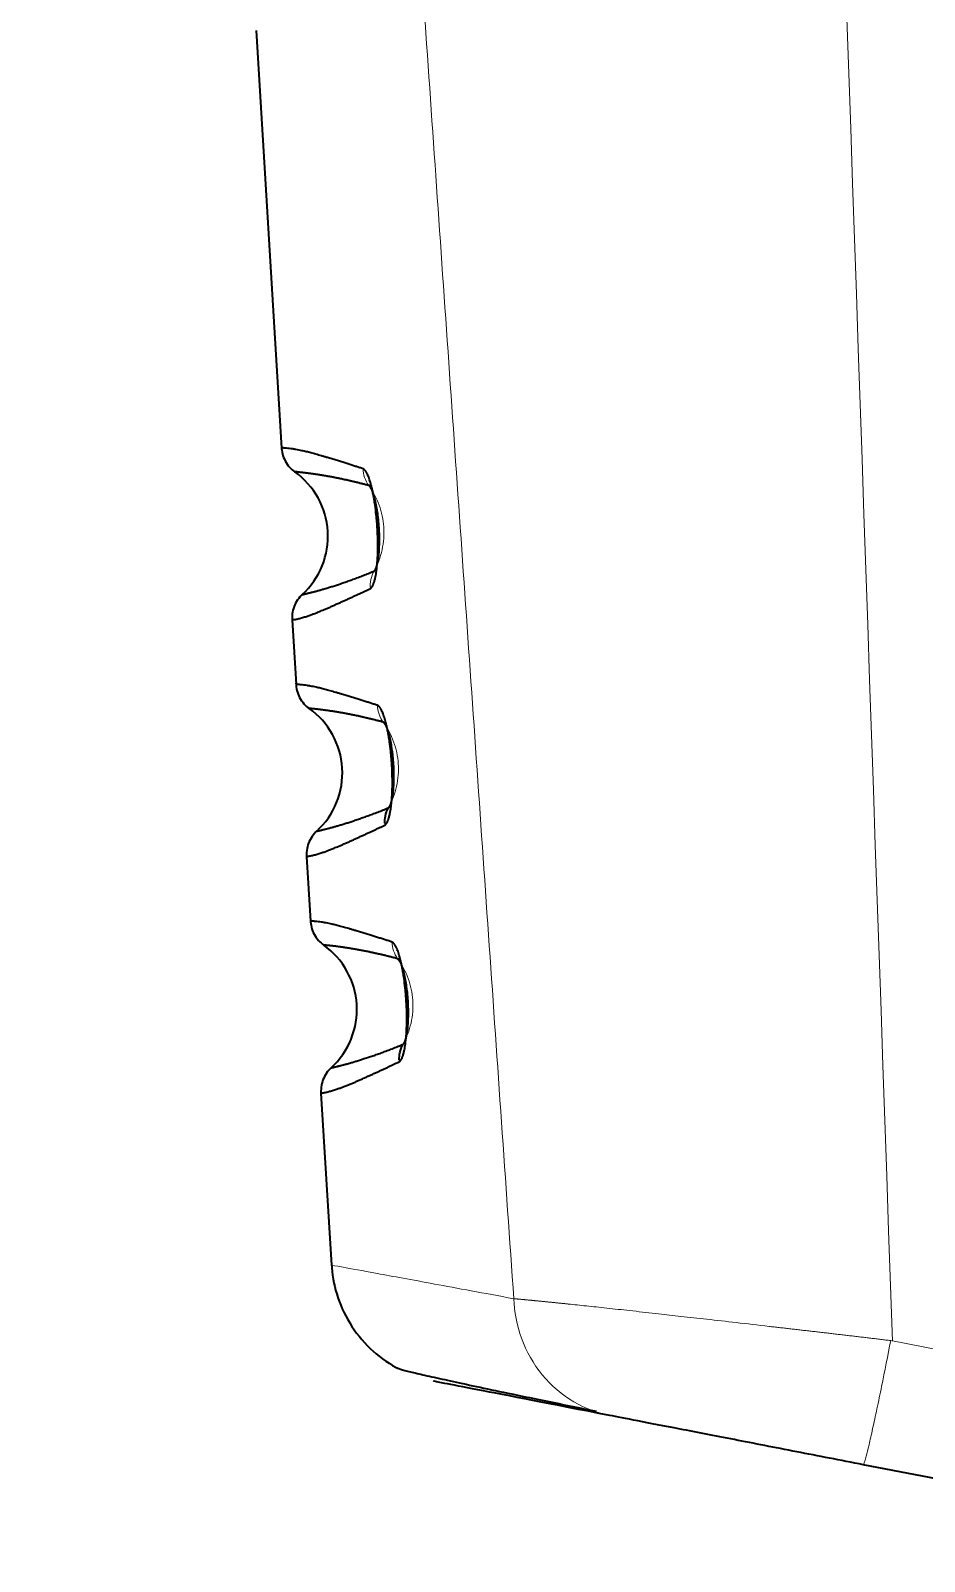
# Model space of a CAD drawing. Header units: inches. Extents: x -1096 to 3103, y -191 to 3207.
# Drawn here: x 3075.02 to 3089.16, y 1489.55 to 1513.76 of the extents above; entities that cross this region are included whole.
import ezdxf

# ---------------------------------------------------------------- set-up
doc = ezdxf.new("R2010")
doc.units = ezdxf.units.IN

msp = doc.modelspace()

# ---------------------------------------------------------------- linework, layer by layer
at = {"lineweight": 35}
for p, q in [((3078.586, 1513.764), (3078.99, 1507.161)), ((3079.156, 1504.443), (3079.219, 1503.418)), ((3079.385, 1500.7), (3079.448, 1499.675)), ((3079.614, 1496.957), (3079.78, 1494.235)), ((3096.061, 1489.549), (3088.196, 1491.078))]:
    msp.add_line(p, q, dxfattribs=at)
at = {"lineweight": 13}
msp.add_line((3088.63, 1493.041), (3096.495, 1491.512), dxfattribs=at)
at = {"lineweight": 35}
for centre, start in [((3078.474, 1505.766), 312.488), ((3078.703, 1502.023), 312.4881), ((3078.932, 1498.28), 312.4881)]:
    msp.add_arc(centre, 1.25, start, 54.4939, dxfattribs=at)
at = {"lineweight": 13}
msp.add_ellipse((85548.175, 4338.314), major_axis=(0, 82536.869), ratio=0.999657, start_param=1.603923, end_param=1.605276, dxfattribs=at)
for points, knots in [([(3082.665, 1493.704), (3082.6, 1494.635), (3082.471, 1496.495), (3082.277, 1499.285), (3082.084, 1502.072), (3081.89, 1504.859), (3081.697, 1507.643), (3081.503, 1510.426), (3081.31, 1513.207), (3081.117, 1515.987), (3080.924, 1518.765), (3080.732, 1521.541), (3080.539, 1524.315), (3080.347, 1527.088), (3080.154, 1529.859), (3079.962, 1532.629), (3079.77, 1535.396), (3079.578, 1538.162), (3079.387, 1540.927), (3079.195, 1543.689), (3079.004, 1546.45), (3078.812, 1549.21), (3078.621, 1551.967), (3078.43, 1554.723), (3078.239, 1557.478), (3078.049, 1560.23), (3077.858, 1562.981), (3077.668, 1565.731), (3077.478, 1568.478), (3077.288, 1571.224), (3077.098, 1573.968), (3076.908, 1576.711), (3076.718, 1579.452), (3076.529, 1582.191), (3076.34, 1584.928), (3076.15, 1587.664), (3075.961, 1590.398), (3075.773, 1593.131), (3075.584, 1595.861), (3075.395, 1598.591), (3075.207, 1601.318), (3075.082, 1603.136), (3075.019, 1604.044)], [0, 0, 0, 0, 0.025296, 0.050577, 0.075843, 0.101093, 0.126328, 0.151549, 0.176754, 0.201943, 0.227118, 0.252277, 0.277422, 0.302551, 0.327664, 0.352763, 0.377847, 0.402915, 0.427968, 0.453006, 0.478029, 0.503036, 0.528029, 0.553006, 0.577968, 0.602915, 0.627846, 0.652763, 0.677664, 0.70255, 0.727421, 0.752277, 0.777118, 0.801943, 0.826753, 0.851548, 0.876328, 0.901093, 0.925842, 0.950577, 0.975296, 1, 1, 1, 1]), ([(3080.279, 1506.834), (3080.281, 1506.787), (3080.298, 1506.692), (3080.342, 1506.606), (3080.369, 1506.567)], [0, 0, 0, 0, 0.491876, 1, 1, 1, 1]), ([(3080.608, 1505.912), (3080.6, 1506.029), (3080.575, 1506.146), (3080.495, 1506.367), (3080.439, 1506.472), (3080.369, 1506.567)], [0, 0, 0, 0, 0.5, 0.5, 1, 1, 1, 1]), ([(3080.453, 1505.214), (3080.511, 1505.319), (3080.554, 1505.433), (3080.607, 1505.669), (3080.616, 1505.791), (3080.608, 1505.912)], [0, 0, 0, 0, 0.5, 0.5, 1, 1, 1, 1]), ([(3080.453, 1505.214), (3080.43, 1505.172), (3080.397, 1505.082), (3080.392, 1504.985), (3080.395, 1504.939)], [0, 0, 0, 0, 0.508124, 1, 1, 1, 1]), ([(3080.598, 1502.824), (3080.571, 1502.862), (3080.528, 1502.948), (3080.51, 1503.044), (3080.508, 1503.091)], [0, 0, 0, 0, 0.5, 1, 1, 1, 1]), ([(3080.837, 1502.169), (3080.829, 1502.286), (3080.804, 1502.403), (3080.723, 1502.624), (3080.668, 1502.729), (3080.598, 1502.824)], [0, 0, 0, 0, 0.5, 0.5, 1, 1, 1, 1]), ([(3080.681, 1501.471), (3080.74, 1501.576), (3080.783, 1501.69), (3080.836, 1501.926), (3080.845, 1502.048), (3080.837, 1502.169)], [0, 0, 0, 0, 0.5, 0.5, 1, 1, 1, 1]), ([(3080.827, 1499.081), (3080.8, 1499.119), (3080.756, 1499.205), (3080.739, 1499.301), (3080.737, 1499.348)], [0, 0, 0, 0, 0.5, 1, 1, 1, 1]), ([(3081.066, 1498.426), (3081.058, 1498.543), (3081.033, 1498.66), (3080.952, 1498.881), (3080.897, 1498.986), (3080.827, 1499.081)], [0, 0, 0, 0, 0.5, 0.5, 1, 1, 1, 1]), ([(3080.91, 1497.728), (3080.969, 1497.833), (3081.012, 1497.947), (3081.065, 1498.183), (3081.074, 1498.305), (3081.066, 1498.426)], [0, 0, 0, 0, 0.5, 0.5, 1, 1, 1, 1]), ([(3079.78, 1494.235), (3079.781, 1494.235), (3079.841, 1494.224), (3080.084, 1494.18), (3080.265, 1494.147), (3080.748, 1494.058), (3081.049, 1494.003), (3081.769, 1493.87), (3082.188, 1493.793), (3082.665, 1493.704)], [0, 0, 0, 0, 0.249812, 0.249812, 0.499875, 0.499875, 0.749937, 0.749937, 1, 1, 1, 1]), ([(3084.185, 1491.857), (3083.994, 1491.895), (3083.797, 1491.966), (3083.429, 1492.182), (3083.258, 1492.327), (3082.975, 1492.671), (3082.863, 1492.871), (3082.712, 1493.284), (3082.673, 1493.499), (3082.665, 1493.704)], [0, 0, 0, 0, 0.25, 0.25, 0.5, 0.5, 0.75, 0.75, 1, 1, 1, 1]), ([(3082.665, 1493.704), (3082.669, 1493.704), (3082.676, 1493.703), (3082.687, 1493.702), (3082.699, 1493.701), (3082.711, 1493.7), (3082.722, 1493.699), (3082.735, 1493.698), (3082.747, 1493.697), (3082.76, 1493.696), (3082.772, 1493.695), (3082.785, 1493.694), (3082.799, 1493.692), (3082.812, 1493.691), (3082.826, 1493.69), (3082.84, 1493.689), (3082.854, 1493.687), (3082.868, 1493.686), (3082.883, 1493.684), (3082.898, 1493.683), (3082.913, 1493.682), (3082.928, 1493.68), (3082.944, 1493.679), (3082.96, 1493.677), (3082.976, 1493.676), (3082.992, 1493.674), (3083.008, 1493.672), (3083.025, 1493.671), (3083.042, 1493.669), (3083.059, 1493.667), (3083.076, 1493.666), (3083.094, 1493.664), (3083.112, 1493.662), (3083.13, 1493.66), (3083.148, 1493.659), (3083.167, 1493.657), (3083.185, 1493.655), (3083.204, 1493.653), (3083.223, 1493.651), (3083.243, 1493.649), (3083.262, 1493.647), (3083.282, 1493.645), (3083.302, 1493.643), (3083.323, 1493.641), (3083.343, 1493.639), (3083.364, 1493.637), (3083.385, 1493.635), (3083.406, 1493.632), (3083.427, 1493.63), (3083.449, 1493.628), (3083.471, 1493.626), (3083.493, 1493.623), (3083.515, 1493.621), (3083.538, 1493.619), (3083.645, 1493.608), (3083.85, 1493.586), (3084.18, 1493.551), (3084.549, 1493.51), (3084.928, 1493.468), (3085.32, 1493.424), (3085.729, 1493.378), (3086.194, 1493.325), (3086.555, 1493.284), (3086.785, 1493.257), (3086.866, 1493.248), (3086.947, 1493.239), (3087.028, 1493.229), (3087.109, 1493.22), (3087.19, 1493.211), (3087.271, 1493.201), (3087.352, 1493.192), (3087.433, 1493.183), (3087.514, 1493.173), (3087.595, 1493.164), (3087.676, 1493.155), (3087.757, 1493.145), (3087.837, 1493.136), (3087.918, 1493.126), (3087.998, 1493.117), (3088.078, 1493.108), (3088.158, 1493.098), (3088.237, 1493.089), (3088.316, 1493.079), (3088.395, 1493.07), (3088.474, 1493.06), (3088.552, 1493.051), (3088.604, 1493.044), (3088.63, 1493.041)], [0, 0, 0, 0, 0.004535, 0.009078, 0.013631, 0.018193, 0.022764, 0.027344, 0.031933, 0.03653, 0.041136, 0.045751, 0.050373, 0.055004, 0.059643, 0.06429, 0.068946, 0.073609, 0.078279, 0.082958, 0.087644, 0.092337, 0.097038, 0.101746, 0.106462, 0.111184, 0.115914, 0.120651, 0.125394, 0.130145, 0.134902, 0.139666, 0.144436, 0.149213, 0.153997, 0.158787, 0.163583, 0.168386, 0.173195, 0.178009, 0.182831, 0.187658, 0.192491, 0.19733, 0.202175, 0.207026, 0.211882, 0.216745, 0.221613, 0.226487, 0.231366, 0.236252, 0.241142, 0.246039, 0.250941, 0.310014, 0.37148, 0.435159, 0.500855, 0.554599, 0.614282, 0.679642, 0.750266, 0.761041, 0.771788, 0.782506, 0.793196, 0.803856, 0.814487, 0.825087, 0.835657, 0.846196, 0.856702, 0.867176, 0.877617, 0.888024, 0.898395, 0.908732, 0.919031, 0.929293, 0.939517, 0.949702, 0.959846, 0.969949, 0.98001, 0.990027, 1, 1, 1, 1]), ([(3088.196, 1491.078), (3088.202, 1491.077), (3088.224, 1491.139), (3088.284, 1491.382), (3088.342, 1491.639), (3088.411, 1491.957), (3088.51, 1492.433), (3088.585, 1492.809), (3088.63, 1493.041)], [0, 0, 0, 0, 0.25, 0.375, 0.5, 0.625, 0.75, 1, 1, 1, 1])]:
    msp.add_open_spline(points, degree=3, knots=knots, dxfattribs=at)
at = {"lineweight": 35}
for points, knots in [([(3078.989, 1507.184), (3078.99, 1507.144), (3079, 1507.067), (3079.043, 1506.955), (3079.112, 1506.856), (3079.17, 1506.804), (3079.203, 1506.781)], [0, 0, 0, 0, 0.245882, 0.498931, 0.752446, 1, 1, 1, 1]), ([(3080.279, 1506.834), (3080.271, 1506.836), (3080.254, 1506.842), (3080.228, 1506.85), (3080.201, 1506.858), (3080.174, 1506.867), (3080.145, 1506.876), (3080.116, 1506.886), (3080.085, 1506.895), (3080.054, 1506.905), (3080.023, 1506.915), (3079.99, 1506.925), (3079.957, 1506.936), (3079.924, 1506.946), (3079.89, 1506.956), (3079.855, 1506.967), (3079.821, 1506.978), (3079.785, 1506.988), (3079.75, 1506.999), (3079.71, 1507.011), (3079.667, 1507.024), (3079.621, 1507.037), (3079.576, 1507.05), (3079.534, 1507.062), (3079.493, 1507.073), (3079.454, 1507.084), (3079.416, 1507.094), (3079.38, 1507.103), (3079.345, 1507.112), (3079.307, 1507.12), (3079.264, 1507.129), (3079.215, 1507.138), (3079.164, 1507.147), (3079.113, 1507.154), (3079.073, 1507.158), (3079.044, 1507.16), (3079.024, 1507.161), (3079.009, 1507.162), (3079, 1507.162), (3078.994, 1507.162), (3078.991, 1507.161), (3078.99, 1507.161), (3078.99, 1507.161), (3078.99, 1507.161)], [0, 0, 0, 0, 0.009665, 0.019826, 0.030485, 0.04164, 0.053292, 0.065442, 0.078088, 0.091232, 0.104873, 0.11901, 0.133645, 0.148776, 0.164405, 0.180529, 0.19715, 0.214266, 0.231877, 0.249984, 0.275141, 0.300205, 0.325176, 0.350054, 0.374837, 0.399354, 0.42409, 0.449045, 0.474218, 0.499608, 0.535241, 0.578006, 0.62789, 0.684887, 0.748995, 0.794429, 0.836589, 0.875481, 0.911107, 0.943469, 0.972568, 0.998404, 1, 1, 1, 1]), ([(3080.369, 1506.567), (3080.361, 1506.57), (3080.345, 1506.574), (3080.32, 1506.581), (3080.296, 1506.587), (3080.272, 1506.593), (3080.248, 1506.599), (3080.224, 1506.605), (3080.201, 1506.611), (3080.178, 1506.617), (3080.155, 1506.622), (3080.132, 1506.628), (3080.109, 1506.633), (3080.087, 1506.638), (3080.065, 1506.644), (3080.043, 1506.649), (3080.021, 1506.653), (3079.999, 1506.658), (3079.978, 1506.663), (3079.957, 1506.667), (3079.936, 1506.672), (3079.916, 1506.676), (3079.896, 1506.68), (3079.875, 1506.684), (3079.856, 1506.688), (3079.836, 1506.692), (3079.817, 1506.696), (3079.798, 1506.699), (3079.779, 1506.703), (3079.761, 1506.706), (3079.742, 1506.71), (3079.724, 1506.713), (3079.707, 1506.716), (3079.689, 1506.719), (3079.672, 1506.722), (3079.655, 1506.725), (3079.639, 1506.728), (3079.623, 1506.73), (3079.607, 1506.733), (3079.591, 1506.735), (3079.576, 1506.738), (3079.561, 1506.74), (3079.546, 1506.742), (3079.531, 1506.745), (3079.517, 1506.747), (3079.503, 1506.749), (3079.49, 1506.751), (3079.476, 1506.753), (3079.463, 1506.754), (3079.451, 1506.756), (3079.438, 1506.758), (3079.426, 1506.759), (3079.411, 1506.761), (3079.394, 1506.763), (3079.374, 1506.766), (3079.356, 1506.768), (3079.338, 1506.77), (3079.322, 1506.772), (3079.306, 1506.774), (3079.292, 1506.775), (3079.279, 1506.777), (3079.266, 1506.778), (3079.255, 1506.78), (3079.245, 1506.781), (3079.236, 1506.782), (3079.228, 1506.782), (3079.22, 1506.783), (3079.214, 1506.784), (3079.209, 1506.784), (3079.205, 1506.784), (3079.202, 1506.784), (3079.2, 1506.784), (3079.199, 1506.784), (3079.199, 1506.784), (3079.199, 1506.784)], [0, 0, 0, 0, 0.010649, 0.021314, 0.031997, 0.042696, 0.053413, 0.064146, 0.074897, 0.085664, 0.096449, 0.10725, 0.118069, 0.128904, 0.139757, 0.150627, 0.161513, 0.172417, 0.183338, 0.194276, 0.205231, 0.216203, 0.227193, 0.238199, 0.249223, 0.260264, 0.271322, 0.282397, 0.293489, 0.304598, 0.315725, 0.326869, 0.33803, 0.349208, 0.360403, 0.371615, 0.382845, 0.394092, 0.405356, 0.416637, 0.427936, 0.439252, 0.450585, 0.461935, 0.473302, 0.484687, 0.496088, 0.507507, 0.518943, 0.530397, 0.541867, 0.553355, 0.56486, 0.585881, 0.606871, 0.627832, 0.648763, 0.669664, 0.690535, 0.711377, 0.732188, 0.75297, 0.773721, 0.794443, 0.815134, 0.835795, 0.856427, 0.877028, 0.897599, 0.918139, 0.93865, 0.95913, 0.97958, 1, 1, 1, 1]), ([(3080.395, 1504.939), (3080.396, 1504.939), (3080.398, 1504.94), (3080.401, 1504.942), (3080.404, 1504.945), (3080.407, 1504.947), (3080.41, 1504.95), (3080.412, 1504.953), (3080.415, 1504.956), (3080.418, 1504.959), (3080.42, 1504.963), (3080.423, 1504.967), (3080.426, 1504.971), (3080.428, 1504.975), (3080.431, 1504.979), (3080.433, 1504.984), (3080.436, 1504.989), (3080.438, 1504.994), (3080.44, 1504.999), (3080.445, 1505.01), (3080.451, 1505.026), (3080.459, 1505.05), (3080.466, 1505.077), (3080.472, 1505.102), (3080.478, 1505.133), (3080.485, 1505.17), (3080.491, 1505.211), (3080.499, 1505.278), (3080.509, 1505.385), (3080.514, 1505.518), (3080.515, 1505.628), (3080.514, 1505.7), (3080.512, 1505.764), (3080.51, 1505.819), (3080.508, 1505.865), (3080.504, 1505.921), (3080.499, 1506), (3080.488, 1506.118), (3080.473, 1506.236), (3080.457, 1506.34), (3080.443, 1506.418), (3080.429, 1506.487), (3080.415, 1506.545), (3080.402, 1506.596), (3080.389, 1506.64), (3080.375, 1506.681), (3080.362, 1506.717), (3080.35, 1506.744), (3080.34, 1506.763), (3080.332, 1506.777), (3080.325, 1506.789), (3080.318, 1506.799), (3080.311, 1506.808), (3080.304, 1506.816), (3080.298, 1506.822), (3080.291, 1506.827), (3080.285, 1506.831), (3080.281, 1506.833), (3080.279, 1506.834)], [0, 0, 0, 0, 0.005436, 0.010843, 0.016224, 0.021579, 0.026909, 0.032217, 0.037502, 0.042767, 0.048013, 0.053239, 0.058449, 0.063642, 0.06882, 0.073984, 0.079134, 0.084272, 0.089399, 0.094515, 0.112726, 0.130865, 0.148958, 0.167029, 0.17843, 0.204468, 0.227273, 0.242353, 0.301656, 0.370741, 0.401152, 0.428207, 0.451914, 0.472284, 0.48933, 0.50306, 0.533118, 0.576899, 0.634501, 0.669213, 0.701871, 0.732438, 0.760897, 0.785343, 0.809728, 0.834074, 0.858412, 0.882789, 0.895772, 0.908457, 0.920852, 0.932964, 0.9448, 0.956365, 0.967665, 0.978703, 0.989481, 1, 1, 1, 1]), ([(3080.453, 1505.214), (3080.453, 1505.214), (3080.455, 1505.215), (3080.457, 1505.217), (3080.459, 1505.218), (3080.461, 1505.22), (3080.463, 1505.223), (3080.465, 1505.225), (3080.468, 1505.228), (3080.47, 1505.231), (3080.472, 1505.234), (3080.474, 1505.237), (3080.476, 1505.241), (3080.478, 1505.245), (3080.48, 1505.249), (3080.482, 1505.253), (3080.484, 1505.258), (3080.486, 1505.263), (3080.488, 1505.268), (3080.49, 1505.273), (3080.492, 1505.279), (3080.494, 1505.284), (3080.495, 1505.29), (3080.497, 1505.297), (3080.499, 1505.303), (3080.501, 1505.309), (3080.503, 1505.316), (3080.504, 1505.323), (3080.506, 1505.33), (3080.508, 1505.338), (3080.509, 1505.345), (3080.511, 1505.353), (3080.513, 1505.361), (3080.514, 1505.369), (3080.516, 1505.377), (3080.517, 1505.386), (3080.519, 1505.394), (3080.52, 1505.403), (3080.521, 1505.412), (3080.523, 1505.421), (3080.524, 1505.431), (3080.529, 1505.47), (3080.535, 1505.542), (3080.539, 1505.656), (3080.54, 1505.778), (3080.535, 1505.904), (3080.524, 1506.03), (3080.508, 1506.149), (3080.49, 1506.259), (3080.474, 1506.333), (3080.463, 1506.375), (3080.458, 1506.393), (3080.453, 1506.409), (3080.448, 1506.425), (3080.443, 1506.44), (3080.438, 1506.454), (3080.433, 1506.468), (3080.428, 1506.481), (3080.423, 1506.493), (3080.418, 1506.504), (3080.413, 1506.514), (3080.408, 1506.524), (3080.403, 1506.533), (3080.398, 1506.54), (3080.393, 1506.547), (3080.388, 1506.553), (3080.384, 1506.558), (3080.379, 1506.562), (3080.374, 1506.566), (3080.371, 1506.567), (3080.369, 1506.567)], [0, 0, 0, 0, 0.006016, 0.012015, 0.018, 0.023972, 0.029932, 0.035881, 0.041821, 0.047753, 0.053679, 0.059599, 0.065516, 0.07143, 0.077344, 0.083257, 0.089173, 0.095091, 0.101014, 0.106943, 0.112878, 0.118822, 0.124776, 0.13074, 0.136716, 0.142705, 0.148709, 0.154728, 0.160763, 0.166817, 0.172889, 0.178982, 0.185095, 0.19123, 0.197389, 0.203571, 0.209778, 0.216011, 0.222271, 0.228559, 0.234876, 0.241222, 0.306217, 0.369958, 0.434723, 0.503204, 0.570806, 0.634876, 0.697985, 0.762296, 0.774714, 0.787026, 0.799241, 0.811364, 0.823403, 0.835367, 0.847264, 0.859102, 0.87089, 0.882637, 0.894352, 0.906045, 0.917726, 0.929404, 0.941091, 0.952796, 0.964529, 0.976301, 0.988121, 1, 1, 1, 1]), ([(3079.318, 1504.843), (3079.318, 1504.843), (3079.318, 1504.843), (3079.318, 1504.843), (3079.318, 1504.843), (3079.319, 1504.843), (3079.32, 1504.843), (3079.321, 1504.843), (3079.322, 1504.843), (3079.324, 1504.844), (3079.325, 1504.844), (3079.327, 1504.845), (3079.33, 1504.845), (3079.332, 1504.846), (3079.335, 1504.846), (3079.338, 1504.847), (3079.341, 1504.848), (3079.345, 1504.848), (3079.348, 1504.849), (3079.352, 1504.85), (3079.357, 1504.851), (3079.361, 1504.852), (3079.366, 1504.854), (3079.371, 1504.855), (3079.376, 1504.856), (3079.381, 1504.857), (3079.387, 1504.859), (3079.393, 1504.86), (3079.399, 1504.862), (3079.406, 1504.863), (3079.412, 1504.865), (3079.419, 1504.867), (3079.426, 1504.869), (3079.434, 1504.871), (3079.441, 1504.872), (3079.449, 1504.875), (3079.457, 1504.877), (3079.466, 1504.879), (3079.475, 1504.881), (3079.483, 1504.883), (3079.493, 1504.886), (3079.505, 1504.889), (3079.522, 1504.893), (3079.543, 1504.899), (3079.566, 1504.905), (3079.589, 1504.912), (3079.613, 1504.918), (3079.639, 1504.926), (3079.665, 1504.933), (3079.692, 1504.941), (3079.72, 1504.95), (3079.749, 1504.959), (3079.779, 1504.968), (3079.81, 1504.978), (3079.842, 1504.988), (3079.875, 1504.998), (3079.908, 1505.009), (3079.942, 1505.021), (3079.977, 1505.033), (3080.013, 1505.045), (3080.05, 1505.058), (3080.087, 1505.071), (3080.125, 1505.085), (3080.164, 1505.099), (3080.203, 1505.114), (3080.243, 1505.13), (3080.284, 1505.145), (3080.325, 1505.162), (3080.367, 1505.178), (3080.409, 1505.196), (3080.438, 1505.208), (3080.453, 1505.214)], [0, 0, 0, 0, 0.009934, 0.019881, 0.02984, 0.039811, 0.049794, 0.059789, 0.069796, 0.079815, 0.089847, 0.099891, 0.109947, 0.120015, 0.130095, 0.140187, 0.150291, 0.160408, 0.170536, 0.180677, 0.19083, 0.200995, 0.211171, 0.221361, 0.231562, 0.241775, 0.252, 0.262238, 0.272487, 0.282749, 0.293022, 0.303308, 0.313605, 0.323915, 0.334237, 0.344571, 0.354917, 0.365275, 0.375645, 0.386027, 0.396421, 0.406827, 0.428306, 0.449712, 0.471045, 0.492305, 0.513491, 0.534603, 0.555643, 0.576609, 0.597501, 0.618321, 0.639067, 0.659739, 0.680339, 0.700865, 0.721318, 0.741698, 0.762005, 0.782238, 0.802399, 0.822486, 0.842501, 0.862443, 0.882312, 0.902108, 0.921831, 0.941482, 0.961061, 0.980566, 1, 1, 1, 1]), ([(3079.321, 1504.846), (3079.292, 1504.82), (3079.24, 1504.761), (3079.184, 1504.655), (3079.155, 1504.538), (3079.154, 1504.46), (3079.158, 1504.421)], [0, 0, 0, 0, 0.247556, 0.501071, 0.75412, 1, 1, 1, 1]), ([(3079.156, 1504.443), (3079.156, 1504.443), (3079.16, 1504.443), (3079.182, 1504.446), (3079.22, 1504.453), (3079.26, 1504.462), (3079.29, 1504.47), (3079.32, 1504.479), (3079.351, 1504.488), (3079.382, 1504.497), (3079.412, 1504.507), (3079.44, 1504.517), (3079.474, 1504.529), (3079.517, 1504.545), (3079.574, 1504.568), (3079.634, 1504.593), (3079.691, 1504.617), (3079.743, 1504.64), (3079.798, 1504.663), (3079.852, 1504.688), (3079.907, 1504.713), (3079.96, 1504.737), (3080.013, 1504.761), (3080.066, 1504.785), (3080.117, 1504.809), (3080.167, 1504.832), (3080.216, 1504.855), (3080.263, 1504.877), (3080.309, 1504.898), (3080.353, 1504.919), (3080.381, 1504.932), (3080.395, 1504.939)], [0, 0, 0, 0, 0.063602, 0.146775, 0.247987, 0.288894, 0.327054, 0.362457, 0.395098, 0.424971, 0.452074, 0.476404, 0.497959, 0.535501, 0.577242, 0.623179, 0.654861, 0.686323, 0.717566, 0.748588, 0.777116, 0.804505, 0.830759, 0.855877, 0.879862, 0.902715, 0.924435, 0.945024, 0.964481, 0.982806, 1, 1, 1, 1]), ([(3079.218, 1503.441), (3079.219, 1503.401), (3079.229, 1503.324), (3079.272, 1503.212), (3079.341, 1503.113), (3079.399, 1503.061), (3079.432, 1503.038)], [0, 0, 0, 0, 0.245882, 0.498931, 0.752446, 1, 1, 1, 1]), ([(3080.508, 1503.091), (3080.5, 1503.093), (3080.483, 1503.099), (3080.456, 1503.107), (3080.429, 1503.116), (3080.402, 1503.124), (3080.373, 1503.134), (3080.343, 1503.143), (3080.313, 1503.153), (3080.281, 1503.163), (3080.25, 1503.173), (3080.217, 1503.183), (3080.184, 1503.193), (3080.15, 1503.203), (3080.116, 1503.214), (3080.082, 1503.224), (3080.047, 1503.235), (3080.012, 1503.246), (3079.976, 1503.256), (3079.936, 1503.268), (3079.893, 1503.281), (3079.846, 1503.295), (3079.802, 1503.307), (3079.759, 1503.319), (3079.719, 1503.331), (3079.68, 1503.342), (3079.642, 1503.352), (3079.606, 1503.361), (3079.571, 1503.369), (3079.533, 1503.378), (3079.49, 1503.387), (3079.441, 1503.396), (3079.39, 1503.404), (3079.34, 1503.411), (3079.3, 1503.415), (3079.271, 1503.418), (3079.251, 1503.419), (3079.237, 1503.419), (3079.228, 1503.419), (3079.222, 1503.419), (3079.219, 1503.418), (3079.219, 1503.418), (3079.219, 1503.418)], [0, 0, 0, 0, 0.009774, 0.020042, 0.030803, 0.042057, 0.053803, 0.066043, 0.078776, 0.092002, 0.105721, 0.119933, 0.134638, 0.149836, 0.165528, 0.181714, 0.198394, 0.215569, 0.233238, 0.251403, 0.27668, 0.301859, 0.326941, 0.351925, 0.376812, 0.40139, 0.426202, 0.451246, 0.476523, 0.502032, 0.537846, 0.580764, 0.630775, 0.687864, 0.752004, 0.797594, 0.839861, 0.878813, 0.914458, 0.946801, 0.975848, 1, 1, 1, 1]), ([(3080.598, 1502.824), (3080.59, 1502.827), (3080.574, 1502.831), (3080.549, 1502.838), (3080.525, 1502.844), (3080.501, 1502.85), (3080.477, 1502.856), (3080.454, 1502.862), (3080.43, 1502.868), (3080.407, 1502.874), (3080.384, 1502.879), (3080.361, 1502.885), (3080.338, 1502.89), (3080.316, 1502.895), (3080.294, 1502.9), (3080.272, 1502.905), (3080.25, 1502.91), (3080.229, 1502.915), (3080.207, 1502.92), (3080.186, 1502.924), (3080.166, 1502.928), (3080.145, 1502.933), (3080.125, 1502.937), (3080.105, 1502.941), (3080.085, 1502.945), (3080.065, 1502.949), (3080.046, 1502.952), (3080.027, 1502.956), (3080.008, 1502.96), (3079.99, 1502.963), (3079.972, 1502.966), (3079.954, 1502.97), (3079.936, 1502.973), (3079.919, 1502.976), (3079.902, 1502.979), (3079.885, 1502.982), (3079.868, 1502.984), (3079.852, 1502.987), (3079.836, 1502.99), (3079.82, 1502.992), (3079.805, 1502.995), (3079.79, 1502.997), (3079.775, 1502.999), (3079.76, 1503.001), (3079.746, 1503.003), (3079.732, 1503.006), (3079.719, 1503.007), (3079.705, 1503.009), (3079.692, 1503.011), (3079.68, 1503.013), (3079.667, 1503.014), (3079.655, 1503.016), (3079.64, 1503.018), (3079.623, 1503.02), (3079.603, 1503.023), (3079.585, 1503.025), (3079.567, 1503.027), (3079.551, 1503.029), (3079.535, 1503.031), (3079.521, 1503.032), (3079.508, 1503.034), (3079.495, 1503.035), (3079.484, 1503.036), (3079.474, 1503.037), (3079.465, 1503.038), (3079.457, 1503.039), (3079.449, 1503.04), (3079.443, 1503.04), (3079.438, 1503.041), (3079.434, 1503.041), (3079.431, 1503.041), (3079.429, 1503.041), (3079.428, 1503.041), (3079.428, 1503.041), (3079.428, 1503.041)], [0, 0, 0, 0, 0.010639, 0.021294, 0.031968, 0.042658, 0.053366, 0.064091, 0.074834, 0.085594, 0.096372, 0.107167, 0.117979, 0.128809, 0.139656, 0.150521, 0.161403, 0.172303, 0.18322, 0.194155, 0.205107, 0.216077, 0.227064, 0.238069, 0.249091, 0.260131, 0.271188, 0.282263, 0.293356, 0.304466, 0.315594, 0.326739, 0.337902, 0.349082, 0.36028, 0.371496, 0.382729, 0.39398, 0.405248, 0.416534, 0.427838, 0.439159, 0.450498, 0.461855, 0.473229, 0.48462, 0.49603, 0.507457, 0.518901, 0.530363, 0.541843, 0.553341, 0.564856, 0.585882, 0.606878, 0.627844, 0.648779, 0.669684, 0.690559, 0.711402, 0.732216, 0.752999, 0.773751, 0.794473, 0.815164, 0.835824, 0.856454, 0.877053, 0.897621, 0.918159, 0.938665, 0.959141, 0.979586, 1, 1, 1, 1]), ([(3080.624, 1501.196), (3080.625, 1501.196), (3080.627, 1501.197), (3080.63, 1501.199), (3080.633, 1501.202), (3080.636, 1501.204), (3080.639, 1501.207), (3080.641, 1501.21), (3080.644, 1501.213), (3080.647, 1501.216), (3080.649, 1501.22), (3080.652, 1501.224), (3080.655, 1501.228), (3080.657, 1501.232), (3080.66, 1501.236), (3080.662, 1501.241), (3080.665, 1501.246), (3080.667, 1501.251), (3080.669, 1501.256), (3080.674, 1501.267), (3080.68, 1501.283), (3080.687, 1501.307), (3080.695, 1501.334), (3080.7, 1501.359), (3080.707, 1501.39), (3080.714, 1501.427), (3080.72, 1501.468), (3080.728, 1501.535), (3080.738, 1501.642), (3080.743, 1501.775), (3080.744, 1501.885), (3080.743, 1501.957), (3080.741, 1502.021), (3080.739, 1502.076), (3080.737, 1502.122), (3080.733, 1502.178), (3080.728, 1502.257), (3080.717, 1502.375), (3080.702, 1502.493), (3080.686, 1502.597), (3080.672, 1502.675), (3080.658, 1502.744), (3080.644, 1502.802), (3080.631, 1502.853), (3080.618, 1502.897), (3080.604, 1502.938), (3080.59, 1502.974), (3080.579, 1503.001), (3080.569, 1503.02), (3080.561, 1503.034), (3080.554, 1503.046), (3080.547, 1503.056), (3080.54, 1503.065), (3080.533, 1503.073), (3080.527, 1503.079), (3080.52, 1503.084), (3080.514, 1503.088), (3080.51, 1503.09), (3080.508, 1503.091)], [0, 0, 0, 0, 0.005436, 0.010843, 0.016224, 0.021579, 0.026909, 0.032217, 0.037502, 0.042767, 0.048013, 0.053239, 0.058449, 0.063642, 0.06882, 0.073984, 0.079134, 0.084272, 0.089399, 0.094515, 0.112726, 0.130865, 0.148958, 0.167029, 0.17843, 0.204468, 0.227273, 0.242353, 0.301656, 0.370741, 0.401152, 0.428207, 0.451914, 0.472284, 0.48933, 0.50306, 0.533118, 0.576899, 0.634501, 0.669213, 0.701871, 0.732438, 0.760897, 0.785343, 0.809728, 0.834074, 0.858412, 0.882789, 0.895772, 0.908457, 0.920852, 0.932964, 0.9448, 0.956365, 0.967665, 0.978703, 0.989481, 1, 1, 1, 1]), ([(3080.681, 1501.471), (3080.682, 1501.471), (3080.684, 1501.472), (3080.686, 1501.474), (3080.688, 1501.475), (3080.69, 1501.477), (3080.692, 1501.48), (3080.694, 1501.482), (3080.696, 1501.485), (3080.699, 1501.488), (3080.701, 1501.491), (3080.703, 1501.494), (3080.705, 1501.498), (3080.707, 1501.502), (3080.709, 1501.506), (3080.711, 1501.51), (3080.713, 1501.515), (3080.715, 1501.52), (3080.717, 1501.525), (3080.719, 1501.53), (3080.721, 1501.536), (3080.722, 1501.541), (3080.724, 1501.547), (3080.726, 1501.554), (3080.728, 1501.56), (3080.73, 1501.566), (3080.732, 1501.573), (3080.733, 1501.58), (3080.735, 1501.587), (3080.737, 1501.595), (3080.738, 1501.602), (3080.74, 1501.61), (3080.742, 1501.618), (3080.743, 1501.626), (3080.745, 1501.634), (3080.746, 1501.643), (3080.747, 1501.651), (3080.749, 1501.66), (3080.75, 1501.669), (3080.751, 1501.678), (3080.753, 1501.688), (3080.758, 1501.727), (3080.764, 1501.799), (3080.768, 1501.913), (3080.769, 1502.035), (3080.764, 1502.161), (3080.753, 1502.287), (3080.737, 1502.406), (3080.719, 1502.516), (3080.703, 1502.59), (3080.692, 1502.632), (3080.687, 1502.65), (3080.682, 1502.666), (3080.677, 1502.682), (3080.672, 1502.697), (3080.667, 1502.711), (3080.662, 1502.725), (3080.657, 1502.738), (3080.652, 1502.75), (3080.647, 1502.761), (3080.642, 1502.771), (3080.637, 1502.781), (3080.632, 1502.79), (3080.627, 1502.797), (3080.622, 1502.804), (3080.617, 1502.81), (3080.612, 1502.815), (3080.608, 1502.819), (3080.603, 1502.823), (3080.6, 1502.824), (3080.598, 1502.824)], [0, 0, 0, 0, 0.006016, 0.012015, 0.018, 0.023972, 0.029932, 0.035881, 0.041821, 0.047753, 0.053679, 0.059599, 0.065516, 0.07143, 0.077344, 0.083257, 0.089173, 0.095091, 0.101014, 0.106943, 0.112878, 0.118822, 0.124776, 0.13074, 0.136716, 0.142705, 0.148709, 0.154728, 0.160763, 0.166817, 0.172889, 0.178982, 0.185095, 0.19123, 0.197389, 0.203571, 0.209778, 0.216011, 0.222271, 0.228559, 0.234876, 0.241222, 0.306217, 0.369958, 0.434723, 0.503204, 0.570806, 0.634876, 0.697985, 0.762296, 0.774714, 0.787026, 0.799241, 0.811364, 0.823403, 0.835367, 0.847264, 0.859102, 0.87089, 0.882637, 0.894352, 0.906045, 0.917726, 0.929404, 0.941091, 0.952796, 0.964529, 0.976301, 0.988121, 1, 1, 1, 1]), ([(3079.547, 1501.1), (3079.547, 1501.1), (3079.547, 1501.1), (3079.547, 1501.1), (3079.547, 1501.1), (3079.548, 1501.1), (3079.549, 1501.1), (3079.55, 1501.1), (3079.551, 1501.1), (3079.553, 1501.101), (3079.554, 1501.101), (3079.556, 1501.101), (3079.559, 1501.102), (3079.561, 1501.103), (3079.564, 1501.103), (3079.567, 1501.104), (3079.57, 1501.105), (3079.574, 1501.105), (3079.577, 1501.106), (3079.581, 1501.107), (3079.586, 1501.108), (3079.59, 1501.109), (3079.595, 1501.11), (3079.6, 1501.112), (3079.605, 1501.113), (3079.61, 1501.114), (3079.616, 1501.116), (3079.622, 1501.117), (3079.628, 1501.119), (3079.634, 1501.12), (3079.641, 1501.122), (3079.648, 1501.124), (3079.655, 1501.126), (3079.663, 1501.127), (3079.67, 1501.129), (3079.678, 1501.131), (3079.686, 1501.133), (3079.695, 1501.136), (3079.703, 1501.138), (3079.712, 1501.14), (3079.721, 1501.143), (3079.734, 1501.146), (3079.751, 1501.15), (3079.772, 1501.156), (3079.794, 1501.162), (3079.818, 1501.168), (3079.842, 1501.175), (3079.867, 1501.182), (3079.893, 1501.19), (3079.921, 1501.198), (3079.949, 1501.207), (3079.978, 1501.215), (3080.008, 1501.225), (3080.039, 1501.234), (3080.07, 1501.245), (3080.103, 1501.255), (3080.137, 1501.266), (3080.171, 1501.278), (3080.206, 1501.29), (3080.242, 1501.302), (3080.278, 1501.315), (3080.316, 1501.328), (3080.354, 1501.342), (3080.392, 1501.356), (3080.432, 1501.371), (3080.472, 1501.386), (3080.513, 1501.402), (3080.554, 1501.419), (3080.596, 1501.435), (3080.638, 1501.453), (3080.667, 1501.465), (3080.681, 1501.471)], [0, 0, 0, 0, 0.009936, 0.019884, 0.029844, 0.039816, 0.049801, 0.059797, 0.069806, 0.079826, 0.089859, 0.099903, 0.10996, 0.120029, 0.13011, 0.140203, 0.150308, 0.160425, 0.170554, 0.180695, 0.190848, 0.201013, 0.211191, 0.22138, 0.231581, 0.241794, 0.25202, 0.262257, 0.272506, 0.282768, 0.293041, 0.303326, 0.313624, 0.323933, 0.334254, 0.344588, 0.354933, 0.36529, 0.375659, 0.38604, 0.396433, 0.406839, 0.428299, 0.449687, 0.471004, 0.492248, 0.51342, 0.53452, 0.555549, 0.576505, 0.597389, 0.618201, 0.638942, 0.65961, 0.680206, 0.700731, 0.721183, 0.741564, 0.761873, 0.78211, 0.802276, 0.82237, 0.842392, 0.862343, 0.882222, 0.90203, 0.921766, 0.941431, 0.961025, 0.980548, 1, 1, 1, 1]), ([(3080.623, 1501.226), (3080.622, 1501.263), (3080.63, 1501.349), (3080.659, 1501.43), (3080.681, 1501.471)], [0, 0, 0, 0, 0.441091, 1, 1, 1, 1]), ([(3079.55, 1501.103), (3079.521, 1501.077), (3079.469, 1501.018), (3079.412, 1500.912), (3079.384, 1500.795), (3079.383, 1500.717), (3079.387, 1500.678)], [0, 0, 0, 0, 0.247556, 0.501071, 0.75412, 1, 1, 1, 1]), ([(3079.385, 1500.7), (3079.385, 1500.7), (3079.385, 1500.7), (3079.389, 1500.7), (3079.412, 1500.703), (3079.45, 1500.71), (3079.491, 1500.72), (3079.521, 1500.728), (3079.552, 1500.736), (3079.583, 1500.746), (3079.614, 1500.755), (3079.644, 1500.765), (3079.672, 1500.775), (3079.706, 1500.787), (3079.749, 1500.803), (3079.807, 1500.826), (3079.866, 1500.85), (3079.923, 1500.875), (3079.975, 1500.897), (3080.029, 1500.921), (3080.084, 1500.946), (3080.139, 1500.971), (3080.192, 1500.995), (3080.245, 1501.019), (3080.297, 1501.043), (3080.348, 1501.067), (3080.398, 1501.09), (3080.446, 1501.112), (3080.493, 1501.134), (3080.539, 1501.155), (3080.582, 1501.176), (3080.611, 1501.189), (3080.624, 1501.196)], [0, 0, 0, 0, 0.001614, 0.06697, 0.150097, 0.251019, 0.291916, 0.330037, 0.365381, 0.397947, 0.427735, 0.454742, 0.478965, 0.500401, 0.537848, 0.579435, 0.625168, 0.656701, 0.688022, 0.719128, 0.750018, 0.778457, 0.805756, 0.831914, 0.856929, 0.8808, 0.903528, 0.925111, 0.94555, 0.964844, 0.982994, 1, 1, 1, 1]), ([(3079.447, 1499.698), (3079.448, 1499.658), (3079.458, 1499.581), (3079.501, 1499.469), (3079.57, 1499.37), (3079.628, 1499.318), (3079.661, 1499.295)], [0, 0, 0, 0, 0.245882, 0.498931, 0.752446, 1, 1, 1, 1]), ([(3080.737, 1499.348), (3080.729, 1499.35), (3080.711, 1499.356), (3080.685, 1499.364), (3080.658, 1499.373), (3080.63, 1499.381), (3080.602, 1499.391), (3080.572, 1499.4), (3080.542, 1499.41), (3080.51, 1499.419), (3080.478, 1499.429), (3080.446, 1499.44), (3080.413, 1499.45), (3080.379, 1499.46), (3080.345, 1499.471), (3080.311, 1499.481), (3080.276, 1499.492), (3080.24, 1499.503), (3080.205, 1499.513), (3080.165, 1499.525), (3080.122, 1499.538), (3080.075, 1499.552), (3080.031, 1499.564), (3079.988, 1499.576), (3079.948, 1499.588), (3079.908, 1499.599), (3079.871, 1499.609), (3079.835, 1499.618), (3079.8, 1499.626), (3079.762, 1499.635), (3079.719, 1499.644), (3079.67, 1499.653), (3079.619, 1499.661), (3079.569, 1499.668), (3079.529, 1499.672), (3079.5, 1499.675), (3079.48, 1499.676), (3079.466, 1499.676), (3079.457, 1499.676), (3079.451, 1499.676), (3079.448, 1499.675), (3079.448, 1499.675), (3079.448, 1499.675)], [0, 0, 0, 0, 0.009774, 0.020042, 0.030803, 0.042057, 0.053803, 0.066043, 0.078776, 0.092002, 0.105721, 0.119933, 0.134638, 0.149836, 0.165528, 0.181714, 0.198394, 0.215569, 0.233238, 0.251403, 0.27668, 0.301859, 0.326941, 0.351925, 0.376812, 0.40139, 0.426202, 0.451246, 0.476523, 0.502032, 0.537846, 0.580764, 0.630775, 0.687864, 0.752004, 0.797594, 0.839861, 0.878813, 0.914458, 0.946801, 0.975848, 1, 1, 1, 1]), ([(3080.827, 1499.081), (3080.819, 1499.084), (3080.803, 1499.088), (3080.778, 1499.095), (3080.754, 1499.101), (3080.73, 1499.107), (3080.706, 1499.113), (3080.682, 1499.119), (3080.659, 1499.125), (3080.636, 1499.131), (3080.613, 1499.136), (3080.59, 1499.142), (3080.567, 1499.147), (3080.545, 1499.152), (3080.523, 1499.157), (3080.501, 1499.162), (3080.479, 1499.167), (3080.458, 1499.172), (3080.436, 1499.177), (3080.415, 1499.181), (3080.395, 1499.185), (3080.374, 1499.19), (3080.354, 1499.194), (3080.334, 1499.198), (3080.314, 1499.202), (3080.294, 1499.206), (3080.275, 1499.209), (3080.256, 1499.213), (3080.237, 1499.217), (3080.219, 1499.22), (3080.201, 1499.223), (3080.183, 1499.227), (3080.165, 1499.23), (3080.148, 1499.233), (3080.131, 1499.236), (3080.114, 1499.239), (3080.097, 1499.241), (3080.081, 1499.244), (3080.065, 1499.247), (3080.049, 1499.249), (3080.034, 1499.252), (3080.019, 1499.254), (3080.004, 1499.256), (3079.989, 1499.258), (3079.975, 1499.26), (3079.961, 1499.263), (3079.948, 1499.264), (3079.934, 1499.266), (3079.921, 1499.268), (3079.909, 1499.27), (3079.896, 1499.271), (3079.884, 1499.273), (3079.869, 1499.275), (3079.852, 1499.277), (3079.832, 1499.28), (3079.814, 1499.282), (3079.796, 1499.284), (3079.78, 1499.286), (3079.764, 1499.288), (3079.75, 1499.289), (3079.737, 1499.291), (3079.724, 1499.292), (3079.713, 1499.293), (3079.703, 1499.294), (3079.694, 1499.295), (3079.685, 1499.296), (3079.678, 1499.297), (3079.672, 1499.297), (3079.667, 1499.298), (3079.663, 1499.298), (3079.66, 1499.298), (3079.658, 1499.298), (3079.657, 1499.298), (3079.657, 1499.298), (3079.657, 1499.298)], [0, 0, 0, 0, 0.010639, 0.021294, 0.031968, 0.042658, 0.053366, 0.064091, 0.074834, 0.085594, 0.096372, 0.107167, 0.117979, 0.128809, 0.139656, 0.150521, 0.161403, 0.172303, 0.18322, 0.194155, 0.205107, 0.216077, 0.227064, 0.238069, 0.249091, 0.260131, 0.271188, 0.282263, 0.293356, 0.304466, 0.315594, 0.326739, 0.337902, 0.349082, 0.36028, 0.371496, 0.382729, 0.39398, 0.405248, 0.416534, 0.427838, 0.439159, 0.450498, 0.461855, 0.473229, 0.48462, 0.49603, 0.507457, 0.518901, 0.530363, 0.541843, 0.553341, 0.564856, 0.585882, 0.606878, 0.627844, 0.648779, 0.669684, 0.690559, 0.711402, 0.732216, 0.752999, 0.773751, 0.794473, 0.815164, 0.835824, 0.856454, 0.877053, 0.897621, 0.918159, 0.938665, 0.959141, 0.979586, 1, 1, 1, 1]), ([(3080.853, 1497.453), (3080.854, 1497.453), (3080.856, 1497.454), (3080.859, 1497.456), (3080.862, 1497.459), (3080.865, 1497.461), (3080.868, 1497.464), (3080.87, 1497.467), (3080.873, 1497.47), (3080.876, 1497.473), (3080.878, 1497.477), (3080.881, 1497.481), (3080.883, 1497.485), (3080.886, 1497.489), (3080.889, 1497.493), (3080.891, 1497.498), (3080.893, 1497.503), (3080.896, 1497.508), (3080.898, 1497.513), (3080.903, 1497.524), (3080.909, 1497.54), (3080.916, 1497.564), (3080.924, 1497.591), (3080.929, 1497.616), (3080.936, 1497.647), (3080.943, 1497.684), (3080.949, 1497.725), (3080.957, 1497.791), (3080.967, 1497.899), (3080.972, 1498.032), (3080.973, 1498.142), (3080.972, 1498.214), (3080.97, 1498.278), (3080.968, 1498.333), (3080.966, 1498.379), (3080.962, 1498.435), (3080.957, 1498.514), (3080.946, 1498.632), (3080.931, 1498.75), (3080.915, 1498.854), (3080.901, 1498.932), (3080.887, 1499.001), (3080.873, 1499.059), (3080.86, 1499.11), (3080.847, 1499.154), (3080.833, 1499.195), (3080.819, 1499.231), (3080.807, 1499.258), (3080.798, 1499.277), (3080.79, 1499.291), (3080.783, 1499.303), (3080.776, 1499.313), (3080.769, 1499.322), (3080.762, 1499.33), (3080.756, 1499.336), (3080.749, 1499.341), (3080.743, 1499.345), (3080.739, 1499.347), (3080.737, 1499.348)], [0, 0, 0, 0, 0.005436, 0.010843, 0.016224, 0.021579, 0.026909, 0.032217, 0.037502, 0.042767, 0.048013, 0.053239, 0.058449, 0.063642, 0.06882, 0.073984, 0.079134, 0.084272, 0.089399, 0.094515, 0.112726, 0.130865, 0.148958, 0.167029, 0.17843, 0.204468, 0.227273, 0.242353, 0.301656, 0.370741, 0.401152, 0.428207, 0.451914, 0.472284, 0.48933, 0.50306, 0.533118, 0.576899, 0.634501, 0.669213, 0.701871, 0.732438, 0.760897, 0.785343, 0.809728, 0.834074, 0.858412, 0.882789, 0.895772, 0.908457, 0.920852, 0.932964, 0.9448, 0.956365, 0.967665, 0.978703, 0.989481, 1, 1, 1, 1]), ([(3080.91, 1497.728), (3080.911, 1497.728), (3080.913, 1497.729), (3080.915, 1497.731), (3080.917, 1497.732), (3080.919, 1497.734), (3080.921, 1497.737), (3080.923, 1497.739), (3080.925, 1497.742), (3080.928, 1497.745), (3080.93, 1497.748), (3080.932, 1497.751), (3080.934, 1497.755), (3080.936, 1497.759), (3080.938, 1497.763), (3080.94, 1497.767), (3080.942, 1497.772), (3080.944, 1497.777), (3080.946, 1497.782), (3080.948, 1497.787), (3080.949, 1497.793), (3080.951, 1497.798), (3080.953, 1497.804), (3080.955, 1497.811), (3080.957, 1497.817), (3080.959, 1497.823), (3080.96, 1497.83), (3080.962, 1497.837), (3080.964, 1497.844), (3080.966, 1497.852), (3080.967, 1497.859), (3080.969, 1497.867), (3080.97, 1497.875), (3080.972, 1497.883), (3080.973, 1497.891), (3080.975, 1497.9), (3080.976, 1497.908), (3080.978, 1497.917), (3080.979, 1497.926), (3080.98, 1497.935), (3080.982, 1497.945), (3080.987, 1497.984), (3080.993, 1498.056), (3080.997, 1498.17), (3080.997, 1498.292), (3080.993, 1498.418), (3080.982, 1498.544), (3080.966, 1498.663), (3080.948, 1498.773), (3080.932, 1498.847), (3080.921, 1498.889), (3080.916, 1498.907), (3080.911, 1498.923), (3080.906, 1498.939), (3080.901, 1498.954), (3080.896, 1498.968), (3080.891, 1498.982), (3080.886, 1498.995), (3080.881, 1499.007), (3080.876, 1499.018), (3080.871, 1499.028), (3080.866, 1499.038), (3080.861, 1499.047), (3080.856, 1499.054), (3080.851, 1499.061), (3080.846, 1499.067), (3080.841, 1499.072), (3080.837, 1499.076), (3080.832, 1499.079), (3080.829, 1499.081), (3080.827, 1499.081)], [0, 0, 0, 0, 0.006016, 0.012015, 0.018, 0.023972, 0.029932, 0.035881, 0.041821, 0.047753, 0.053679, 0.059599, 0.065516, 0.07143, 0.077344, 0.083257, 0.089173, 0.095091, 0.101014, 0.106943, 0.112878, 0.118822, 0.124776, 0.13074, 0.136716, 0.142705, 0.148709, 0.154728, 0.160763, 0.166817, 0.172889, 0.178982, 0.185095, 0.19123, 0.197389, 0.203571, 0.209778, 0.216011, 0.222271, 0.228559, 0.234876, 0.241222, 0.306217, 0.369958, 0.434723, 0.503204, 0.570806, 0.634876, 0.697985, 0.762296, 0.774714, 0.787026, 0.799241, 0.811364, 0.823403, 0.835367, 0.847264, 0.859102, 0.87089, 0.882637, 0.894352, 0.906045, 0.917726, 0.929404, 0.941091, 0.952796, 0.964529, 0.976301, 0.988121, 1, 1, 1, 1]), ([(3079.776, 1497.357), (3079.776, 1497.357), (3079.775, 1497.357), (3079.776, 1497.357), (3079.776, 1497.357), (3079.777, 1497.357), (3079.777, 1497.357), (3079.779, 1497.357), (3079.78, 1497.357), (3079.781, 1497.358), (3079.783, 1497.358), (3079.785, 1497.358), (3079.788, 1497.359), (3079.79, 1497.36), (3079.793, 1497.36), (3079.796, 1497.361), (3079.799, 1497.362), (3079.803, 1497.362), (3079.806, 1497.363), (3079.81, 1497.364), (3079.814, 1497.365), (3079.819, 1497.366), (3079.824, 1497.367), (3079.829, 1497.369), (3079.834, 1497.37), (3079.839, 1497.371), (3079.845, 1497.373), (3079.851, 1497.374), (3079.857, 1497.376), (3079.863, 1497.377), (3079.87, 1497.379), (3079.877, 1497.381), (3079.884, 1497.382), (3079.891, 1497.384), (3079.899, 1497.386), (3079.907, 1497.388), (3079.915, 1497.39), (3079.924, 1497.393), (3079.932, 1497.395), (3079.941, 1497.397), (3079.95, 1497.4), (3079.963, 1497.403), (3079.98, 1497.407), (3080.001, 1497.413), (3080.023, 1497.419), (3080.047, 1497.425), (3080.071, 1497.432), (3080.096, 1497.439), (3080.122, 1497.447), (3080.15, 1497.455), (3080.178, 1497.464), (3080.207, 1497.472), (3080.237, 1497.482), (3080.268, 1497.491), (3080.299, 1497.502), (3080.332, 1497.512), (3080.365, 1497.523), (3080.4, 1497.535), (3080.435, 1497.547), (3080.471, 1497.559), (3080.507, 1497.572), (3080.545, 1497.585), (3080.583, 1497.599), (3080.621, 1497.613), (3080.661, 1497.628), (3080.701, 1497.643), (3080.742, 1497.659), (3080.783, 1497.676), (3080.825, 1497.692), (3080.867, 1497.71), (3080.896, 1497.722), (3080.91, 1497.728)], [0, 0, 0, 0, 0.009936, 0.019884, 0.029844, 0.039816, 0.049801, 0.059797, 0.069806, 0.079826, 0.089859, 0.099903, 0.10996, 0.120029, 0.13011, 0.140203, 0.150308, 0.160425, 0.170554, 0.180695, 0.190848, 0.201013, 0.211191, 0.22138, 0.231581, 0.241794, 0.25202, 0.262257, 0.272506, 0.282768, 0.293041, 0.303326, 0.313624, 0.323933, 0.334254, 0.344588, 0.354933, 0.36529, 0.375659, 0.38604, 0.396433, 0.406839, 0.428299, 0.449687, 0.471004, 0.492248, 0.51342, 0.53452, 0.555549, 0.576505, 0.597389, 0.618201, 0.638942, 0.65961, 0.680206, 0.700731, 0.721183, 0.741564, 0.761873, 0.78211, 0.802276, 0.82237, 0.842392, 0.862343, 0.882222, 0.90203, 0.921766, 0.941431, 0.961025, 0.980548, 1, 1, 1, 1]), ([(3080.852, 1497.483), (3080.851, 1497.52), (3080.859, 1497.606), (3080.888, 1497.687), (3080.91, 1497.728)], [0, 0, 0, 0, 0.441091, 1, 1, 1, 1]), ([(3079.779, 1497.36), (3079.75, 1497.334), (3079.698, 1497.275), (3079.641, 1497.169), (3079.613, 1497.052), (3079.612, 1496.974), (3079.616, 1496.935)], [0, 0, 0, 0, 0.247556, 0.501071, 0.75412, 1, 1, 1, 1]), ([(3079.614, 1496.957), (3079.614, 1496.957), (3079.614, 1496.957), (3079.618, 1496.957), (3079.641, 1496.96), (3079.679, 1496.967), (3079.72, 1496.977), (3079.75, 1496.985), (3079.781, 1496.993), (3079.812, 1497.003), (3079.843, 1497.012), (3079.872, 1497.022), (3079.901, 1497.032), (3079.935, 1497.044), (3079.978, 1497.06), (3080.036, 1497.083), (3080.095, 1497.107), (3080.152, 1497.132), (3080.204, 1497.154), (3080.258, 1497.178), (3080.313, 1497.203), (3080.368, 1497.228), (3080.421, 1497.252), (3080.474, 1497.276), (3080.526, 1497.3), (3080.577, 1497.324), (3080.627, 1497.347), (3080.675, 1497.369), (3080.722, 1497.391), (3080.767, 1497.412), (3080.811, 1497.433), (3080.839, 1497.446), (3080.853, 1497.453)], [0, 0, 0, 0, 0.001614, 0.06697, 0.150097, 0.251019, 0.291916, 0.330037, 0.365381, 0.397947, 0.427735, 0.454742, 0.478965, 0.500401, 0.537848, 0.579435, 0.625168, 0.656701, 0.688022, 0.719128, 0.750018, 0.778457, 0.805756, 0.831914, 0.856929, 0.8808, 0.903528, 0.925111, 0.94555, 0.964844, 0.982994, 1, 1, 1, 1]), ([(3079.779, 1494.255), (3079.789, 1494.092), (3079.845, 1493.77), (3080.052, 1493.307), (3080.377, 1492.903), (3080.652, 1492.701), (3080.804, 1492.615)], [0, 0, 0, 0, 0.238307, 0.489437, 0.746057, 1, 1, 1, 1]), ([(3084.185, 1491.857), (3083.258, 1492.038), (3082.213, 1492.241), (3081.514, 1492.376), (3081.396, 1492.399), (3081.396, 1492.4), (3081.396, 1492.4)], [0, 0, 0, 0, 0.499428, 0.749142, 0.998856, 1, 1, 1, 1])]:
    msp.add_open_spline(points, degree=3, knots=knots, dxfattribs=at)
at = {"lineweight": 13}
for points in [[(3080.624, 1501.196), (3080.624, 1501.206), (3080.623, 1501.216), (3080.623, 1501.226)], [(3080.853, 1497.453), (3080.853, 1497.463), (3080.852, 1497.473), (3080.852, 1497.483)]]:
    msp.add_open_spline(points, degree=3, dxfattribs=at)
at = {"lineweight": 35}
for points, degree in [([(3080.806, 1492.614), (3080.958, 1492.534), (3083.969, 1491.924)], 2), ([(3088.196, 1491.078), (3087.834, 1491.148), (3087.135, 1491.284), (3086.132, 1491.479), (3085.269, 1491.647), (3084.589, 1491.779), (3084.294, 1491.836), (3084.185, 1491.857)], 3)]:
    msp.add_open_spline(points, degree=degree, dxfattribs=at)

doc.saveas('drawing.dxf')
